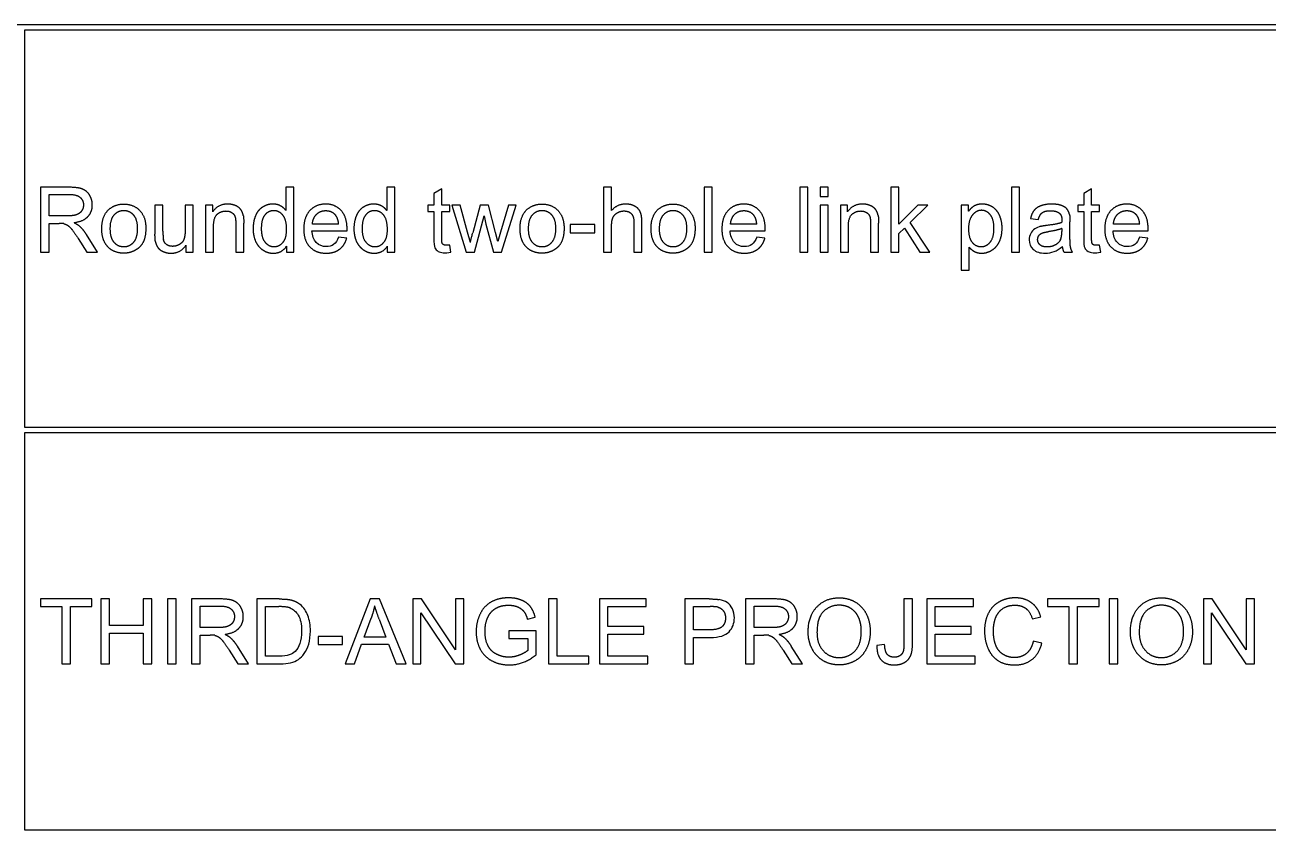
# Model space of a CAD drawing. Header units: millimetres. Extents: x -205 to 205, y -139 to 139.
# Drawn here: x 66.8 to 135.4, y -111 to -66.5 of the extents above; entities that cross this region are included whole.
import ezdxf

# ---------------------------------------------------------------- set-up
doc = ezdxf.new("R2010")
doc.units = ezdxf.units.MM
doc.layers.add('visible', color=7, linetype='Continuous', lineweight=30)

msp = doc.modelspace()

# ---------------------------------------------------------------- linework, layer by layer
at = {"layer": 'visible'}
for p, q in [((200, -66.527), (-0.14, -66.527)), ((66.807, -88.749), (66.807, -66.807)), ((66.807, -66.807), (200, -66.807)), ((67.667, -75.491), (67.667, -79.071)), ((69.254, -75.491), (67.667, -75.491)), ((68.14, -77.071), (68.14, -75.887)), ((68.14, -75.887), (69.273, -75.887)), ((81.209, -75.491), (81.209, -76.776)), ((81.646, -75.491), (81.209, -75.491)), ((81.646, -79.071), (81.646, -75.491)), ((86.771, -75.491), (86.771, -76.776)), ((87.208, -75.491), (86.771, -75.491)), ((87.208, -79.071), (87.208, -75.491)), ((89.805, -75.572), (89.368, -75.836)), ((89.368, -75.836), (89.368, -76.478)), ((89.805, -76.478), (89.805, -75.572)), ((98.734, -75.491), (98.734, -79.071)), ((99.173, -75.491), (98.734, -75.491)), ((99.173, -76.776), (99.173, -75.491)), ((104.285, -75.491), (104.285, -79.071)), ((104.725, -75.491), (104.285, -75.491)), ((104.725, -79.071), (104.725, -75.491)), ((109.566, -75.491), (109.566, -79.071)), ((110.006, -75.491), (109.566, -75.491)), ((110.006, -79.071), (110.006, -75.491)), ((110.689, -75.491), (110.689, -75.997)), ((111.129, -75.491), (110.689, -75.491)), ((110.689, -75.997), (111.129, -75.997)), ((111.129, -75.997), (111.129, -75.491)), ((114.581, -75.491), (114.581, -79.071)), ((115.02, -75.491), (114.581, -75.491)), ((115.02, -77.532), (115.02, -75.491)), ((121.238, -75.491), (121.238, -79.071)), ((121.678, -75.491), (121.238, -75.491)), ((121.678, -79.071), (121.678, -75.491)), ((125.657, -75.572), (125.22, -75.836)), ((125.22, -75.836), (125.22, -76.478)), ((125.657, -76.478), (125.657, -75.572)), ((73.985, -76.478), (73.985, -78.084)), ((74.424, -76.478), (73.985, -76.478)), ((74.424, -77.916), (74.424, -76.478)), ((75.648, -76.478), (75.648, -77.867)), ((76.087, -76.478), (75.648, -76.478)), ((76.087, -79.071), (76.087, -76.478)), ((76.776, -76.478), (76.776, -79.071)), ((77.171, -76.478), (76.776, -76.478)), ((77.171, -76.846), (77.171, -76.478)), ((89.046, -76.478), (89.046, -76.82)), ((89.368, -76.478), (89.046, -76.478)), ((90.247, -76.478), (89.805, -76.478)), ((90.247, -76.82), (90.247, -76.478)), ((90.362, -76.478), (91.155, -79.071)), ((90.816, -76.478), (90.362, -76.478)), ((91.229, -77.974), (90.816, -76.478)), ((91.929, -76.478), (91.517, -77.996)), ((92.381, -76.478), (91.929, -76.478)), ((92.769, -77.982), (92.381, -76.478)), ((93.492, -76.478), (93.048, -77.977)), ((93.109, -79.071), (93.919, -76.478)), ((93.919, -76.478), (93.492, -76.478)), ((110.689, -76.478), (110.689, -79.071)), ((111.129, -76.478), (110.689, -76.478)), ((111.129, -79.071), (111.129, -76.478)), ((111.798, -76.478), (111.798, -79.071)), ((112.193, -76.478), (111.798, -76.478)), ((112.193, -76.846), (112.193, -76.478)), ((116.06, -76.478), (115.02, -77.532)), ((115.638, -77.44), (116.629, -76.478)), ((116.629, -76.478), (116.06, -76.478)), ((118.467, -76.478), (118.467, -80.064)), ((118.868, -76.478), (118.467, -76.478)), ((118.868, -76.815), (118.868, -76.478)), ((124.898, -76.478), (124.898, -76.82)), ((125.22, -76.478), (124.898, -76.478)), ((126.099, -76.478), (125.657, -76.478)), ((126.099, -76.82), (126.099, -76.478)), ((69.158, -77.071), (68.14, -77.071)), ((68.14, -77.481), (68.69, -77.481)), ((68.14, -79.071), (68.14, -77.481)), ((78.443, -77.493), (78.443, -79.071)), ((78.882, -79.071), (78.882, -77.476)), ((89.046, -76.82), (89.368, -76.82)), ((89.368, -76.82), (89.368, -78.311)), ((89.805, -76.82), (90.247, -76.82)), ((89.805, -78.336), (89.805, -76.82)), ((91.614, -79.071), (92.139, -77.076)), ((92.139, -77.076), (92.239, -77.518)), ((100.406, -77.427), (100.406, -79.071)), ((100.845, -79.071), (100.845, -77.427)), ((113.465, -77.493), (113.465, -79.071)), ((113.904, -79.071), (113.904, -77.476)), ((116.729, -79.071), (115.638, -77.44)), ((122.286, -77.217), (122.715, -77.276)), ((124.459, -77.984), (124.459, -77.398)), ((124.898, -76.82), (125.22, -76.82)), ((125.22, -76.82), (125.22, -78.311)), ((125.657, -76.82), (126.099, -76.82)), ((125.657, -78.336), (125.657, -76.82)), ((70.821, -79.071), (70.198, -78.096)), ((77.215, -79.071), (77.215, -77.654)), ((82.645, -77.886), (84.578, -77.886)), ((84.117, -77.525), (82.669, -77.525)), ((91.382, -78.531), (91.229, -77.974)), ((92.239, -77.518), (92.652, -79.071)), ((92.899, -78.477), (92.769, -77.982)), ((93.048, -77.977), (92.899, -78.477)), ((96.898, -77.554), (96.898, -77.996)), ((98.248, -77.554), (96.898, -77.554)), ((96.898, -77.996), (98.248, -77.996)), ((98.248, -77.996), (98.248, -77.554)), ((99.173, -79.071), (99.173, -77.652)), ((105.714, -77.886), (107.647, -77.886)), ((107.186, -77.525), (105.738, -77.525)), ((112.237, -79.071), (112.237, -77.654)), ((115.02, -78.043), (115.33, -77.745)), ((115.02, -79.071), (115.02, -78.043)), ((115.33, -77.745), (116.187, -79.071)), ((124.014, -77.769), (124.014, -77.93)), ((126.837, -77.886), (128.77, -77.886)), ((128.309, -77.525), (126.861, -77.525)), ((69.752, -78.326), (70.225, -79.071)), ((75.694, -78.69), (75.694, -79.071)), ((81.238, -78.743), (81.238, -79.071)), ((84.566, -78.292), (84.112, -78.236)), ((86.8, -78.743), (86.8, -79.071)), ((90.311, -79.066), (90.247, -78.677)), ((107.635, -78.292), (107.181, -78.236)), ((118.907, -80.064), (118.907, -78.802)), ((126.163, -79.066), (126.099, -78.677)), ((128.758, -78.292), (128.304, -78.236)), ((67.667, -79.071), (68.14, -79.071)), ((70.225, -79.071), (70.821, -79.071)), ((75.694, -79.071), (76.087, -79.071)), ((76.776, -79.071), (77.215, -79.071)), ((78.443, -79.071), (78.882, -79.071)), ((81.238, -79.071), (81.646, -79.071)), ((86.8, -79.071), (87.208, -79.071)), ((91.155, -79.071), (91.614, -79.071)), ((92.652, -79.071), (93.109, -79.071)), ((98.734, -79.071), (99.173, -79.071)), ((100.406, -79.071), (100.845, -79.071)), ((104.285, -79.071), (104.725, -79.071)), ((109.566, -79.071), (110.006, -79.071)), ((110.689, -79.071), (111.129, -79.071)), ((111.798, -79.071), (112.237, -79.071)), ((113.465, -79.071), (113.904, -79.071)), ((114.581, -79.071), (115.02, -79.071)), ((116.187, -79.071), (116.729, -79.071)), ((121.238, -79.071), (121.678, -79.071)), ((124.139, -79.071), (124.598, -79.071)), ((118.467, -80.064), (118.907, -80.064)), ((200, -88.749), (66.807, -88.749)), ((66.807, -110.971), (66.807, -89.029)), ((66.807, -89.029), (200, -89.029)), ((67.667, -98.212), (67.667, -98.634)), ((70.504, -98.212), (67.667, -98.212)), ((67.667, -98.634), (68.846, -98.634)), ((68.846, -98.634), (68.846, -101.791)), ((69.319, -98.634), (70.504, -98.634)), ((69.319, -101.791), (69.319, -98.634)), ((70.504, -98.634), (70.504, -98.212)), ((71.004, -98.212), (71.004, -101.791)), ((71.478, -98.212), (71.004, -98.212)), ((71.478, -99.681), (71.478, -98.212)), ((73.338, -98.212), (73.338, -99.681)), ((73.812, -98.212), (73.338, -98.212)), ((73.812, -101.791), (73.812, -98.212)), ((74.681, -98.212), (74.681, -101.791)), ((75.154, -98.212), (74.681, -98.212)), ((75.154, -101.791), (75.154, -98.212)), ((75.997, -98.212), (75.997, -101.791)), ((77.584, -98.212), (75.997, -98.212)), ((76.47, -99.791), (76.47, -98.607)), ((76.47, -98.607), (77.603, -98.607)), ((79.6, -98.212), (79.6, -101.791)), ((80.833, -98.212), (79.6, -98.212)), ((80.074, -101.368), (80.074, -98.634)), ((80.074, -98.634), (80.826, -98.634)), ((85.858, -98.212), (84.483, -101.791)), ((86.368, -98.212), (85.858, -98.212)), ((87.833, -101.791), (86.368, -98.212)), ((88.206, -98.212), (88.206, -101.791)), ((88.692, -98.212), (88.206, -98.212)), ((90.572, -101.022), (88.692, -98.212)), ((90.572, -98.212), (90.572, -101.022)), ((91.026, -98.212), (90.572, -98.212)), ((91.026, -101.791), (91.026, -98.212)), ((95.692, -98.212), (95.692, -101.791)), ((96.165, -98.212), (95.692, -98.212)), ((96.165, -101.368), (96.165, -98.212)), ((98.502, -98.212), (98.502, -101.791)), ((101.09, -98.212), (98.502, -98.212)), ((98.975, -98.634), (101.09, -98.634)), ((98.975, -99.73), (98.975, -98.634)), ((101.09, -98.634), (101.09, -98.212)), ((103.216, -98.212), (103.216, -101.791)), ((104.566, -98.212), (103.216, -98.212)), ((103.69, -99.913), (103.69, -98.634)), ((103.69, -98.634), (104.605, -98.634)), ((106.558, -98.212), (106.558, -101.791)), ((108.145, -98.212), (106.558, -98.212)), ((107.032, -99.791), (107.032, -98.607)), ((107.032, -98.607), (108.165, -98.607)), ((115.303, -98.212), (115.303, -100.677)), ((115.777, -98.212), (115.303, -98.212)), ((115.777, -100.651), (115.777, -98.212)), ((116.561, -98.212), (116.561, -101.791)), ((119.149, -98.212), (116.561, -98.212)), ((117.034, -98.634), (119.149, -98.634)), ((117.034, -99.73), (117.034, -98.634)), ((119.149, -98.634), (119.149, -98.212)), ((123.228, -98.212), (123.228, -98.634)), ((126.065, -98.212), (123.228, -98.212)), ((123.228, -98.634), (124.407, -98.634)), ((124.407, -98.634), (124.407, -101.791)), ((124.881, -98.634), (126.065, -98.634)), ((124.881, -101.791), (124.881, -98.634)), ((126.065, -98.634), (126.065, -98.212)), ((126.632, -98.212), (126.632, -101.791)), ((127.105, -98.212), (126.632, -98.212)), ((127.105, -101.791), (127.105, -98.212)), ((131.824, -98.212), (131.824, -101.791)), ((132.31, -98.212), (131.824, -98.212)), ((134.19, -101.022), (132.31, -98.212)), ((134.19, -98.212), (134.19, -101.022)), ((134.644, -98.212), (134.19, -98.212)), ((134.644, -101.791), (134.644, -98.212)), ((85.516, -100.321), (85.909, -99.271)), ((86.356, -99.33), (86.729, -100.321)), ((88.66, -98.978), (90.54, -101.791)), ((88.66, -101.791), (88.66, -98.978)), ((94.532, -99.33), (94.959, -99.213)), ((122.386, -99.303), (122.852, -99.193)), ((132.278, -98.978), (134.158, -101.791)), ((132.278, -101.791), (132.278, -98.978)), ((73.338, -99.681), (71.478, -99.681)), ((71.478, -100.104), (73.338, -100.104)), ((71.478, -101.791), (71.478, -100.104)), ((73.338, -100.104), (73.338, -101.791)), ((77.488, -99.791), (76.47, -99.791)), ((95.013, -99.965), (93.497, -99.967)), ((93.497, -99.967), (93.497, -100.387)), ((95.013, -101.293), (95.013, -99.965)), ((100.955, -99.73), (98.975, -99.73)), ((100.955, -100.15), (100.955, -99.73)), ((104.615, -99.913), (103.69, -99.913)), ((108.05, -99.791), (107.032, -99.791)), ((119.014, -99.73), (117.034, -99.73)), ((119.014, -100.15), (119.014, -99.73)), ((76.47, -100.201), (77.02, -100.201)), ((76.47, -101.791), (76.47, -100.201)), ((79.151, -101.791), (78.528, -100.817)), ((82.984, -100.275), (82.984, -100.717)), ((84.334, -100.275), (82.984, -100.275)), ((82.984, -100.717), (84.334, -100.717)), ((84.334, -100.717), (84.334, -100.275)), ((84.986, -101.791), (85.379, -100.707)), ((85.379, -100.707), (86.876, -100.707)), ((86.729, -100.321), (85.516, -100.321)), ((86.876, -100.707), (87.293, -101.791)), ((93.497, -100.387), (94.549, -100.387)), ((94.549, -100.387), (94.549, -101.053)), ((98.975, -100.15), (100.955, -100.15)), ((98.975, -101.368), (98.975, -100.15)), ((103.69, -100.336), (104.608, -100.336)), ((103.69, -101.791), (103.69, -100.336)), ((107.032, -100.201), (107.581, -100.201)), ((107.032, -101.791), (107.032, -100.201)), ((109.713, -101.791), (109.09, -100.817)), ((114.236, -100.717), (113.809, -100.775)), ((117.034, -100.15), (119.014, -100.15)), ((117.034, -101.368), (117.034, -100.15)), ((122.913, -100.656), (122.44, -100.536)), ((78.082, -101.046), (78.555, -101.791)), ((80.838, -101.368), (80.074, -101.368)), ((97.928, -101.368), (96.165, -101.368)), ((97.928, -101.791), (97.928, -101.368)), ((101.173, -101.368), (98.975, -101.368)), ((101.173, -101.791), (101.173, -101.368)), ((108.643, -101.046), (109.117, -101.791)), ((119.232, -101.368), (117.034, -101.368)), ((119.232, -101.791), (119.232, -101.368)), ((68.846, -101.791), (69.319, -101.791)), ((71.004, -101.791), (71.478, -101.791)), ((73.338, -101.791), (73.812, -101.791)), ((74.681, -101.791), (75.154, -101.791)), ((75.997, -101.791), (76.47, -101.791)), ((78.555, -101.791), (79.151, -101.791)), ((79.6, -101.791), (80.892, -101.791)), ((84.483, -101.791), (84.986, -101.791)), ((87.293, -101.791), (87.833, -101.791)), ((88.206, -101.791), (88.66, -101.791)), ((90.54, -101.791), (91.026, -101.791)), ((95.692, -101.791), (97.928, -101.791)), ((98.502, -101.791), (101.173, -101.791)), ((103.216, -101.791), (103.69, -101.791)), ((106.558, -101.791), (107.032, -101.791)), ((109.117, -101.791), (109.713, -101.791)), ((116.561, -101.791), (119.232, -101.791)), ((124.407, -101.791), (124.881, -101.791)), ((126.632, -101.791), (127.105, -101.791)), ((131.824, -101.791), (132.278, -101.791)), ((134.158, -101.791), (134.644, -101.791)), ((200, -110.971), (66.807, -110.971))]:
    msp.add_line(p, q, dxfattribs=at)
for points, degree, knots in [([(69.273, -75.887), (69.671, -75.887), (69.855, -76.05), (70.04, -76.214), (70.04, -76.468), (70.04, -76.641), (69.944, -76.789), (69.849, -76.937), (69.666, -77.004), (69.483, -77.071), (69.158, -77.071)], 2, [0, 0, 0, 1, 1, 2, 2, 2.682692, 2.682692, 3.365385, 3.365385, 4.048077, 4.048077, 4.048077]), ([(69.52, -77.442), (70.035, -77.371), (70.281, -77.11), (70.528, -76.849), (70.528, -76.468), (70.528, -76.173), (70.379, -75.928), (70.23, -75.684), (69.981, -75.588), (69.732, -75.491), (69.254, -75.491)], 2, [0, 0, 0, 1, 1, 2, 2, 2.775641, 2.775641, 3.551282, 3.551282, 4.326923, 4.326923, 4.326923]), ([(71.451, -76.707), (71.05, -77.054), (71.05, -77.774), (71.05, -78.431), (71.386, -78.78), (71.722, -79.129), (72.266, -79.129), (72.606, -79.129), (72.892, -78.97), (73.179, -78.812), (73.33, -78.525), (73.48, -78.238), (73.48, -77.737), (73.48, -77.12), (73.14, -76.769), (72.801, -76.419), (72.266, -76.419), (71.785, -76.419), (71.451, -76.707)], 2, [0, 0, 0, 1, 1, 1.911864, 1.911864, 2.823729, 2.823729, 3.392111, 3.392111, 3.960493, 3.960493, 4.528874, 4.528874, 5.230341, 5.230341, 5.931807, 5.931807, 6.562807, 6.562807, 6.562807]), ([(71.502, -77.774), (71.502, -77.276), (71.719, -77.029), (71.937, -76.783), (72.266, -76.783), (72.591, -76.783), (72.809, -77.031), (73.028, -77.279), (73.028, -77.759), (73.028, -78.27), (72.811, -78.519), (72.593, -78.768), (72.266, -78.768), (71.937, -78.768), (71.719, -78.52), (71.502, -78.272), (71.502, -77.774)], 2, [0, 0, 0, 1, 1, 2, 2, 2.985185, 2.985185, 3.97037, 3.97037, 5.015567, 5.015567, 6.060763, 6.060763, 7.11376, 7.11376, 8.166756, 8.166756, 8.166756]), ([(78.858, -77.049), (78.819, -76.861), (78.721, -76.724), (78.624, -76.588), (78.427, -76.503), (78.231, -76.419), (77.996, -76.419), (77.457, -76.419), (77.171, -76.846)], 2, [0, 0, 0, 1, 1, 2, 2, 3, 3, 5.302083, 5.302083, 5.302083]), ([(77.215, -77.654), (77.215, -77.156), (77.419, -76.978), (77.623, -76.8), (77.903, -76.8), (78.079, -76.8), (78.21, -76.879), (78.34, -76.959), (78.392, -77.092), (78.443, -77.225), (78.443, -77.493)], 2, [0, 0, 0, 1, 1, 2, 2, 2.626087, 2.626087, 3.252174, 3.252174, 3.878261, 3.878261, 3.878261]), ([(81.209, -76.776), (81.094, -76.617), (80.911, -76.518), (80.728, -76.419), (80.494, -76.419), (80.174, -76.419), (79.915, -76.588), (79.656, -76.756), (79.527, -77.072), (79.398, -77.388), (79.398, -77.777), (79.398, -78.175), (79.54, -78.481), (79.683, -78.787), (79.943, -78.958), (80.203, -79.129), (80.513, -79.129), (80.992, -79.129), (81.238, -78.743)], 2, [0, 0, 0, 1, 1, 2, 2, 3.364583, 3.364583, 4.729167, 4.729167, 6.09375, 6.09375, 7.492662, 7.492662, 8.891575, 8.891575, 10.290487, 10.290487, 12.449439, 12.449439, 12.449439]), ([(79.849, -77.777), (79.849, -77.261), (80.046, -77.022), (80.242, -76.783), (80.535, -76.783), (80.836, -76.783), (81.041, -77.032), (81.246, -77.281), (81.246, -77.813), (81.246, -78.297), (81.044, -78.532), (80.843, -78.768), (80.555, -78.768), (80.269, -78.768), (80.059, -78.521), (79.849, -78.275), (79.849, -77.777)], 2, [0, 0, 0, 1, 1, 2, 2, 3.025, 3.025, 4.05, 4.05, 4.980963, 4.980963, 5.911927, 5.911927, 6.835, 6.835, 7.758074, 7.758074, 7.758074]), ([(84.578, -77.886), (84.581, -77.808), (84.581, -77.769), (84.581, -77.127), (84.251, -76.773), (83.922, -76.419), (83.402, -76.419), (82.864, -76.419), (82.528, -76.78), (82.191, -77.142), (82.191, -77.796), (82.191, -78.428), (82.524, -78.779), (82.857, -79.129), (83.426, -79.129), (83.878, -79.129), (84.168, -78.909), (84.459, -78.69), (84.566, -78.292)], 2, [0, 0, 0, 1, 1, 17.4375, 17.4375, 33.875, 33.875, 50.8527, 50.8527, 67.830399, 67.830399, 84.237952, 84.237952, 100.645505, 100.645505, 113.672961, 113.672961, 126.700417, 126.700417, 126.700417]), ([(82.669, -77.525), (82.691, -77.186), (82.897, -76.983), (83.104, -76.78), (83.406, -76.78), (83.741, -76.78), (83.951, -77.034)], 2, [0, 0, 0, 1, 1, 2, 2, 3.104839, 3.104839, 3.104839]), ([(86.771, -76.776), (86.656, -76.617), (86.473, -76.518), (86.29, -76.419), (86.055, -76.419), (85.736, -76.419), (85.477, -76.588), (85.218, -76.756), (85.089, -77.072), (84.959, -77.388), (84.959, -77.777), (84.959, -78.175), (85.102, -78.481), (85.245, -78.787), (85.505, -78.958), (85.765, -79.129), (86.075, -79.129), (86.553, -79.129), (86.8, -78.743)], 2, [0, 0, 0, 1, 1, 2, 2, 3.364583, 3.364583, 4.729167, 4.729167, 6.09375, 6.09375, 7.492662, 7.492662, 8.891575, 8.891575, 10.290487, 10.290487, 12.449439, 12.449439, 12.449439]), ([(85.411, -77.777), (85.411, -77.261), (85.607, -77.022), (85.804, -76.783), (86.097, -76.783), (86.397, -76.783), (86.602, -77.032), (86.807, -77.281), (86.807, -77.813), (86.807, -78.297), (86.606, -78.532), (86.404, -78.768), (86.116, -78.768), (85.831, -78.768), (85.621, -78.521), (85.411, -78.275), (85.411, -77.777)], 2, [0, 0, 0, 1, 1, 2, 2, 3.025, 3.025, 4.05, 4.05, 4.980963, 4.980963, 5.911927, 5.911927, 6.835, 6.835, 7.758074, 7.758074, 7.758074]), ([(94.525, -76.707), (94.124, -77.054), (94.124, -77.774), (94.124, -78.431), (94.46, -78.78), (94.796, -79.129), (95.34, -79.129), (95.679, -79.129), (95.966, -78.97), (96.253, -78.812), (96.403, -78.525), (96.553, -78.238), (96.553, -77.737), (96.553, -77.12), (96.214, -76.769), (95.875, -76.419), (95.34, -76.419), (94.859, -76.419), (94.525, -76.707)], 2, [0, 0, 0, 1, 1, 1.911864, 1.911864, 2.823729, 2.823729, 3.392111, 3.392111, 3.960493, 3.960493, 4.528874, 4.528874, 5.230341, 5.230341, 5.931807, 5.931807, 6.562807, 6.562807, 6.562807]), ([(94.576, -77.774), (94.576, -77.276), (94.793, -77.029), (95.01, -76.783), (95.34, -76.783), (95.665, -76.783), (95.883, -77.031), (96.102, -77.279), (96.102, -77.759), (96.102, -78.27), (95.884, -78.519), (95.667, -78.768), (95.34, -78.768), (95.01, -78.768), (94.793, -78.52), (94.576, -78.272), (94.576, -77.774)], 2, [0, 0, 0, 1, 1, 2, 2, 2.985185, 2.985185, 3.97037, 3.97037, 5.015567, 5.015567, 6.060763, 6.060763, 7.11376, 7.11376, 8.166756, 8.166756, 8.166756]), ([(100.845, -77.427), (100.845, -77.047), (100.754, -76.846), (100.662, -76.646), (100.45, -76.533), (100.237, -76.419), (99.949, -76.419), (99.481, -76.419), (99.173, -76.776)], 2, [0, 0, 0, 1, 1, 2, 2, 3, 3, 4.627119, 4.627119, 4.627119]), ([(99.173, -77.652), (99.173, -77.347), (99.246, -77.174), (99.319, -77), (99.492, -76.899), (99.664, -76.798), (99.859, -76.798), (100.12, -76.798), (100.263, -76.948), (100.406, -77.098), (100.406, -77.427)], 2, [0, 0, 0, 1, 1, 2, 2, 3, 3, 4.3375, 4.3375, 5.675, 5.675, 5.675]), ([(101.751, -76.707), (101.351, -77.054), (101.351, -77.774), (101.351, -78.431), (101.686, -78.78), (102.022, -79.129), (102.567, -79.129), (102.906, -79.129), (103.193, -78.97), (103.48, -78.812), (103.63, -78.525), (103.78, -78.238), (103.78, -77.737), (103.78, -77.12), (103.441, -76.769), (103.101, -76.419), (102.567, -76.419), (102.086, -76.419), (101.751, -76.707)], 2, [0, 0, 0, 1, 1, 1.911864, 1.911864, 2.823729, 2.823729, 3.392111, 3.392111, 3.960493, 3.960493, 4.528874, 4.528874, 5.230341, 5.230341, 5.931807, 5.931807, 6.562807, 6.562807, 6.562807]), ([(101.802, -77.774), (101.802, -77.276), (102.02, -77.029), (102.237, -76.783), (102.567, -76.783), (102.891, -76.783), (103.11, -77.031), (103.328, -77.279), (103.328, -77.759), (103.328, -78.27), (103.111, -78.519), (102.894, -78.768), (102.567, -78.768), (102.237, -78.768), (102.02, -78.52), (101.802, -78.272), (101.802, -77.774)], 2, [0, 0, 0, 1, 1, 2, 2, 2.985185, 2.985185, 3.97037, 3.97037, 5.015567, 5.015567, 6.060763, 6.060763, 7.11376, 7.11376, 8.166756, 8.166756, 8.166756]), ([(107.647, -77.886), (107.65, -77.808), (107.65, -77.769), (107.65, -77.127), (107.32, -76.773), (106.99, -76.419), (106.47, -76.419), (105.933, -76.419), (105.596, -76.78), (105.259, -77.142), (105.259, -77.796), (105.259, -78.428), (105.593, -78.779), (105.926, -79.129), (106.495, -79.129), (106.946, -79.129), (107.237, -78.909), (107.528, -78.69), (107.635, -78.292)], 2, [0, 0, 0, 1, 1, 17.4375, 17.4375, 33.875, 33.875, 50.8527, 50.8527, 67.830399, 67.830399, 84.237952, 84.237952, 100.645505, 100.645505, 113.672961, 113.672961, 126.700417, 126.700417, 126.700417]), ([(105.738, -77.525), (105.76, -77.186), (105.966, -76.983), (106.173, -76.78), (106.475, -76.78), (106.81, -76.78), (107.02, -77.034)], 2, [0, 0, 0, 1, 1, 2, 2, 3.104839, 3.104839, 3.104839]), ([(113.88, -77.049), (113.841, -76.861), (113.743, -76.724), (113.646, -76.588), (113.449, -76.503), (113.253, -76.419), (113.018, -76.419), (112.479, -76.419), (112.193, -76.846)], 2, [0, 0, 0, 1, 1, 2, 2, 3, 3, 5.302083, 5.302083, 5.302083]), ([(112.237, -77.654), (112.237, -77.156), (112.441, -76.978), (112.645, -76.8), (112.925, -76.8), (113.101, -76.8), (113.232, -76.879), (113.362, -76.959), (113.414, -77.092), (113.465, -77.225), (113.465, -77.493)], 2, [0, 0, 0, 1, 1, 2, 2, 2.626087, 2.626087, 3.252174, 3.252174, 3.878261, 3.878261, 3.878261]), ([(118.865, -77.789), (118.865, -77.288), (119.081, -77.026), (119.298, -76.763), (119.578, -76.763), (119.861, -76.763), (120.065, -77.01), (120.269, -77.257), (120.269, -77.752), (120.269, -78.272), (120.06, -78.52), (119.852, -78.768), (119.559, -78.768), (119.271, -78.768), (119.068, -78.529), (118.865, -78.289), (118.865, -77.789)], 2, [0, 0, 0, 1, 1, 2, 2, 3.008696, 3.008696, 4.017391, 4.017391, 5.075776, 5.075776, 6.134161, 6.134161, 7.174907, 7.174907, 8.215652, 8.215652, 8.215652]), ([(118.907, -78.802), (119.019, -78.944), (119.194, -79.036), (119.368, -79.129), (119.588, -79.129), (119.888, -79.129), (120.161, -78.959), (120.433, -78.79), (120.576, -78.471), (120.718, -78.153), (120.718, -77.755), (120.718, -77.383), (120.589, -77.072), (120.46, -76.761), (120.206, -76.59), (119.952, -76.419), (119.62, -76.419), (119.366, -76.419), (119.188, -76.518), (119.009, -76.617), (118.868, -76.815)], 2, [0, 0, 0, 1, 1, 2, 2, 3.366667, 3.366667, 4.733333, 4.733333, 6.1, 6.1, 7.374438, 7.374438, 8.648875, 8.648875, 9.923313, 9.923313, 10.897883, 10.897883, 11.872453, 11.872453, 11.872453]), ([(124.437, -76.993), (124.398, -76.812), (124.3, -76.694), (124.202, -76.575), (123.995, -76.497), (123.787, -76.419), (123.455, -76.419), (123.121, -76.419), (122.867, -76.511), (122.613, -76.602), (122.479, -76.772), (122.344, -76.942), (122.286, -77.217)], 2, [0, 0, 0, 1, 1, 2, 2, 3, 3, 4.007353, 4.007353, 5.014706, 5.014706, 6.022059, 6.022059, 6.022059]), ([(122.715, -77.276), (122.786, -77), (122.934, -76.892), (123.082, -76.783), (123.392, -76.783), (123.724, -76.783), (123.892, -76.932)], 2, [0, 0, 0, 1, 1, 2, 2, 3.070866, 3.070866, 3.070866]), ([(128.77, -77.886), (128.773, -77.808), (128.773, -77.769), (128.773, -77.127), (128.443, -76.773), (128.113, -76.419), (127.593, -76.419), (127.056, -76.419), (126.719, -76.78), (126.382, -77.142), (126.382, -77.796), (126.382, -78.428), (126.716, -78.779), (127.049, -79.129), (127.618, -79.129), (128.069, -79.129), (128.36, -78.909), (128.651, -78.69), (128.758, -78.292)], 2, [0, 0, 0, 1, 1, 17.4375, 17.4375, 33.875, 33.875, 50.8527, 50.8527, 67.830399, 67.830399, 84.237952, 84.237952, 100.645505, 100.645505, 113.672961, 113.672961, 126.700417, 126.700417, 126.700417]), ([(126.861, -77.525), (126.883, -77.186), (127.089, -76.983), (127.296, -76.78), (127.598, -76.78), (127.933, -76.78), (128.143, -77.034)], 2, [0, 0, 0, 1, 1, 2, 2, 3.104839, 3.104839, 3.104839]), ([(68.953, -77.498), (69.063, -77.525), (69.169, -77.593), (69.276, -77.662), (69.41, -77.833), (69.544, -78.004), (69.752, -78.326)], 2, [0, 0, 0, 1, 1, 2, 2, 3, 3, 3]), ([(123.892, -76.932), (124.017, -77.042), (124.017, -77.31), (124.017, -77.335), (124.014, -77.425)], 2, [0, 0, 0, 1, 1, 1.090909, 1.090909, 1.090909]), ([(75.648, -77.867), (75.648, -78.199), (75.576, -78.373), (75.504, -78.548), (75.33, -78.649), (75.157, -78.751), (74.959, -78.751), (74.761, -78.751), (74.627, -78.652), (74.493, -78.553), (74.451, -78.38)], 2, [0, 0, 0, 1, 1, 2, 2, 3, 3, 4, 4, 5, 5, 5]), ([(84.112, -78.236), (83.979, -78.609), (83.751, -78.765), (83.428, -78.768), (83.212, -78.768), (83.031, -78.692), (82.886, -78.541), (82.742, -78.389), (82.661, -78.171), (82.645, -77.886)], 3, [0, 0, 0, 0, 2, 2, 2, 3.343434, 3.343434, 3.343434, 4.686869, 4.686869, 4.686869, 4.686869]), ([(107.181, -78.236), (107.047, -78.609), (106.819, -78.765), (106.497, -78.768), (106.281, -78.768), (106.1, -78.692), (105.955, -78.541), (105.81, -78.389), (105.73, -78.171), (105.714, -77.886)], 3, [0, 0, 0, 0, 2, 2, 2, 3.343434, 3.343434, 3.343434, 4.686869, 4.686869, 4.686869, 4.686869]), ([(122.84, -77.642), (122.608, -77.709), (122.41, -77.827), (122.297, -78.039), (122.239, -78.144), (122.21, -78.26), (122.21, -78.387), (122.21, -78.603), (122.287, -78.781), (122.44, -78.92), (122.593, -79.06), (122.812, -79.129), (123.096, -79.129), (123.269, -79.129), (123.43, -79.101), (123.581, -79.044), (123.732, -78.987), (123.888, -78.889), (124.051, -78.751)], 3, [0, 0, 0, 0, 2, 2, 2, 3, 3, 3, 4.705128, 4.705128, 4.705128, 6.410256, 6.410256, 6.410256, 7.443077, 7.443077, 7.443077, 8.475897, 8.475897, 8.475897, 8.475897]), ([(123.944, -78.37), (123.851, -78.563), (123.653, -78.674), (123.455, -78.785), (123.201, -78.785), (122.945, -78.785), (122.812, -78.668), (122.679, -78.55), (122.679, -78.375), (122.679, -78.26), (122.74, -78.166), (122.801, -78.072), (122.913, -78.023), (123.026, -77.974), (123.297, -77.935)], 2, [0, 0, 0, 1, 1, 2, 2, 3.009615, 3.009615, 4.019231, 4.019231, 4.678285, 4.678285, 5.33734, 5.33734, 5.996394, 5.996394, 5.996394]), ([(124.598, -79.071), (124.515, -78.922), (124.487, -78.759), (124.459, -78.597), (124.459, -77.984)], 2, [0, 0, 0, 1, 1, 2, 2, 2]), ([(128.304, -78.236), (128.17, -78.609), (127.943, -78.765), (127.62, -78.768), (127.404, -78.768), (127.223, -78.692), (127.078, -78.541), (126.933, -78.389), (126.853, -78.171), (126.837, -77.886)], 3, [0, 0, 0, 0, 2, 2, 2, 3.343434, 3.343434, 3.343434, 4.686869, 4.686869, 4.686869, 4.686869]), ([(74.012, -78.494), (74.051, -78.687), (74.147, -78.82), (74.244, -78.953), (74.443, -79.041), (74.642, -79.129), (74.871, -79.129), (75.391, -79.129), (75.694, -78.69)], 2, [0, 0, 0, 1, 1, 2, 2, 3, 3, 5.265957, 5.265957, 5.265957]), ([(89.368, -78.311), (89.368, -78.575), (89.386, -78.748), (89.422, -78.83), (89.458, -78.912), (89.52, -78.979), (89.608, -79.029), (89.749, -79.108), (89.985, -79.134), (90.311, -79.066)], 3, [0, 0, 0, 0, 1, 1, 1, 2, 2, 2, 3.612245, 3.612245, 3.612245, 3.612245]), ([(90.247, -78.677), (90.128, -78.695), (90.054, -78.695), (89.957, -78.695), (89.904, -78.663), (89.852, -78.631), (89.829, -78.577), (89.805, -78.524), (89.805, -78.336)], 2, [0, 0, 0, 1, 1, 2.333333, 2.333333, 3.666667, 3.666667, 5, 5, 5]), ([(125.22, -78.311), (125.22, -78.575), (125.238, -78.748), (125.274, -78.83), (125.31, -78.912), (125.372, -78.979), (125.46, -79.029), (125.601, -79.108), (125.837, -79.134), (126.163, -79.066)], 3, [0, 0, 0, 0, 1, 1, 1, 2, 2, 2, 3.612245, 3.612245, 3.612245, 3.612245]), ([(126.099, -78.677), (125.98, -78.695), (125.906, -78.695), (125.809, -78.695), (125.756, -78.663), (125.704, -78.631), (125.681, -78.577), (125.657, -78.524), (125.657, -78.336)], 2, [0, 0, 0, 1, 1, 2.333333, 2.333333, 3.666667, 3.666667, 5, 5, 5]), ([(77.603, -98.607), (78.001, -98.607), (78.185, -98.771), (78.37, -98.934), (78.37, -99.188), (78.37, -99.362), (78.275, -99.509), (78.179, -99.657), (77.996, -99.724), (77.813, -99.791), (77.488, -99.791)], 2, [0, 0, 0, 1, 1, 2, 2, 2.682692, 2.682692, 3.365385, 3.365385, 4.048077, 4.048077, 4.048077]), ([(77.85, -100.162), (78.365, -100.092), (78.611, -99.83), (78.858, -99.569), (78.858, -99.188), (78.858, -98.893), (78.709, -98.649), (78.56, -98.405), (78.311, -98.308), (78.062, -98.212), (77.584, -98.212)], 2, [0, 0, 0, 1, 1, 2, 2, 2.775641, 2.775641, 3.551282, 3.551282, 4.326923, 4.326923, 4.326923]), ([(81.439, -98.707), (81.614, -98.776), (81.764, -98.91), (81.887, -99.111), (82.01, -99.312), (82.071, -99.6), (82.071, -99.974), (82.073, -100.515), (81.937, -100.892), (81.715, -101.117), (81.635, -101.197), (81.528, -101.259), (81.393, -101.302), (81.259, -101.346), (81.074, -101.368), (80.838, -101.368)], 3, [0, 0, 0, 0, 1, 1, 1, 2, 2, 2, 3.443478, 3.443478, 3.443478, 3.956018, 3.956018, 3.956018, 4.468557, 4.468557, 4.468557, 4.468557]), ([(80.892, -101.791), (81.324, -101.79), (81.658, -101.709), (81.894, -101.55), (82.127, -101.39), (82.34, -101.126), (82.464, -100.704), (82.528, -100.494), (82.559, -100.253), (82.559, -99.982), (82.559, -99.663), (82.512, -99.379), (82.419, -99.131), (82.325, -98.883), (82.184, -98.679), (81.995, -98.519)], 3, [0, 0, 0, 0, 2, 2, 2, 4, 4, 4, 5, 5, 5, 6.173653, 6.173653, 6.173653, 7.347305, 7.347305, 7.347305, 7.347305]), ([(94.959, -99.213), (94.866, -98.851), (94.688, -98.627), (94.51, -98.402), (94.196, -98.276), (93.882, -98.151), (93.494, -98.151), (92.96, -98.151), (92.549, -98.37), (92.139, -98.59), (91.921, -99.043), (91.702, -99.496), (91.702, -100.018), (91.702, -100.546), (91.922, -100.973), (92.142, -101.4), (92.573, -101.626), (93.004, -101.852), (93.531, -101.852), (94.313, -101.851), (95.013, -101.293)], 2, [0, 0, 0, 1, 1, 2, 2, 3, 3, 4.377358, 4.377358, 5.754717, 5.754717, 7.132075, 7.132075, 8.522306, 8.522306, 9.912537, 9.912537, 11.302768, 11.302768, 13.36237, 13.36237, 13.36237]), ([(92.327, -99.269), (92.408, -99.076), (92.553, -98.915), (92.698, -98.754), (92.935, -98.655), (93.172, -98.556), (93.497, -98.556), (93.768, -98.556), (93.99, -98.65), (94.212, -98.744), (94.332, -98.9), (94.451, -99.056), (94.532, -99.33)], 2, [0, 0, 0, 1, 1, 2, 2, 3, 3, 3.834586, 3.834586, 4.669173, 4.669173, 5.503759, 5.503759, 5.503759]), ([(104.608, -100.336), (105.114, -100.336), (105.464, -100.23), (105.657, -100.02), (105.851, -99.809), (105.948, -99.551), (105.948, -99.247), (105.948, -99.069), (105.912, -98.907), (105.839, -98.759), (105.693, -98.46), (105.464, -98.306), (105.111, -98.246)], 3, [0, 0, 0, 0, 1, 1, 1, 2, 2, 2, 2.582888, 2.582888, 2.582888, 3.748663, 3.748663, 3.748663, 3.748663]), ([(105.047, -98.666), (105.233, -98.717), (105.346, -98.877), (105.46, -99.037), (105.46, -99.261), (105.46, -99.572), (105.267, -99.742), (105.074, -99.913), (104.615, -99.913)], 2, [0, 0, 0, 1, 1, 2, 2, 3.380435, 3.380435, 4.76087, 4.76087, 4.76087]), ([(108.165, -98.607), (108.563, -98.607), (108.747, -98.771), (108.931, -98.934), (108.931, -99.188), (108.931, -99.362), (108.836, -99.509), (108.741, -99.657), (108.558, -99.724), (108.375, -99.791), (108.05, -99.791)], 2, [0, 0, 0, 1, 1, 2, 2, 2.682692, 2.682692, 3.365385, 3.365385, 4.048077, 4.048077, 4.048077]), ([(108.411, -100.162), (108.926, -100.092), (109.173, -99.83), (109.42, -99.569), (109.42, -99.188), (109.42, -98.893), (109.271, -98.649), (109.122, -98.405), (108.873, -98.308), (108.624, -98.212), (108.145, -98.212)], 2, [0, 0, 0, 1, 1, 2, 2, 2.775641, 2.775641, 3.551282, 3.551282, 4.326923, 4.326923, 4.326923]), ([(110.018, -100.048), (110.018, -100.519), (110.223, -100.941), (110.428, -101.364), (110.826, -101.608), (111.224, -101.852), (111.729, -101.852), (112.195, -101.852), (112.598, -101.631), (113.001, -101.41), (113.221, -100.98), (113.441, -100.551), (113.441, -100.006), (113.441, -99.469), (113.232, -99.045), (113.023, -98.622), (112.625, -98.385), (112.227, -98.148), (111.732, -98.148), (110.975, -98.148), (110.496, -98.652), (110.018, -99.156), (110.018, -100.048)], 2, [0, 0, 0, 1, 1, 2, 2, 3, 3, 3.922705, 3.922705, 4.845411, 4.845411, 5.768116, 5.768116, 6.678408, 6.678408, 7.5887, 7.5887, 8.498993, 8.498993, 9.889094, 9.889094, 11.279196, 11.279196, 11.279196]), ([(110.506, -100.055), (110.506, -99.247), (110.869, -98.901), (111.231, -98.556), (111.734, -98.556), (112.088, -98.556), (112.372, -98.735), (112.657, -98.915), (112.805, -99.241), (112.952, -99.567), (112.952, -100.004), (112.952, -100.695), (112.607, -101.071), (112.261, -101.447), (111.727, -101.447), (111.202, -101.447), (110.854, -101.074), (110.506, -100.702), (110.506, -100.055)], 2, [0, 0, 0, 1, 1, 2, 2, 2.703883, 2.703883, 3.407767, 3.407767, 4.11165, 4.11165, 5.224494, 5.224494, 6.337338, 6.337338, 7.429856, 7.429856, 8.522374, 8.522374, 8.522374]), ([(122.852, -99.193), (122.708, -98.698), (122.342, -98.424), (121.976, -98.151), (121.439, -98.151), (120.965, -98.151), (120.571, -98.367), (120.176, -98.583), (119.963, -98.999), (119.749, -99.415), (119.749, -99.974), (119.749, -100.487), (119.938, -100.934), (120.128, -101.381), (120.49, -101.616), (120.853, -101.852), (121.431, -101.852), (121.99, -101.852), (122.377, -101.545), (122.764, -101.239), (122.913, -100.656)], 2, [0, 0, 0, 1, 1, 2, 2, 2.881818, 2.881818, 3.763636, 3.763636, 4.645455, 4.645455, 5.454109, 5.454109, 6.262763, 6.262763, 7.071417, 7.071417, 7.852775, 7.852775, 8.634133, 8.634133, 8.634133]), ([(122.44, -100.536), (122.342, -100.988), (122.066, -101.217), (121.79, -101.447), (121.392, -101.447), (121.065, -101.447), (120.784, -101.278), (120.504, -101.11), (120.371, -100.769), (120.237, -100.428), (120.237, -99.972), (120.237, -99.618), (120.35, -99.285), (120.462, -98.951), (120.739, -98.754), (121.016, -98.556), (121.429, -98.556), (121.788, -98.556), (122.025, -98.734), (122.261, -98.912), (122.386, -99.303)], 2, [0, 0, 0, 1, 1, 2, 2, 2.822086, 2.822086, 3.644172, 3.644172, 4.466258, 4.466258, 5.103704, 5.103704, 5.74115, 5.74115, 6.378597, 6.378597, 6.933062, 6.933062, 7.487527, 7.487527, 7.487527]), ([(127.796, -100.048), (127.796, -100.519), (128.001, -100.941), (128.206, -101.364), (128.604, -101.608), (129.002, -101.852), (129.507, -101.852), (129.974, -101.852), (130.377, -101.631), (130.779, -101.41), (130.999, -100.98), (131.219, -100.551), (131.219, -100.006), (131.219, -99.469), (131.01, -99.045), (130.801, -98.622), (130.403, -98.385), (130.006, -98.148), (129.51, -98.148), (128.753, -98.148), (128.275, -98.652), (127.796, -99.156), (127.796, -100.048)], 2, [0, 0, 0, 1, 1, 2, 2, 3, 3, 3.922705, 3.922705, 4.845411, 4.845411, 5.768116, 5.768116, 6.678408, 6.678408, 7.5887, 7.5887, 8.498993, 8.498993, 9.889094, 9.889094, 11.279196, 11.279196, 11.279196]), ([(128.284, -100.055), (128.284, -99.247), (128.647, -98.901), (129.009, -98.556), (129.512, -98.556), (129.866, -98.556), (130.151, -98.735), (130.435, -98.915), (130.583, -99.241), (130.731, -99.567), (130.731, -100.004), (130.731, -100.695), (130.385, -101.071), (130.04, -101.447), (129.505, -101.447), (128.98, -101.447), (128.632, -101.074), (128.284, -100.702), (128.284, -100.055)], 2, [0, 0, 0, 1, 1, 2, 2, 2.703883, 2.703883, 3.407767, 3.407767, 4.11165, 4.11165, 5.224494, 5.224494, 6.337338, 6.337338, 7.429856, 7.429856, 8.522374, 8.522374, 8.522374]), ([(94.549, -101.053), (94.398, -101.188), (94.105, -101.306), (93.812, -101.425), (93.504, -101.425), (93.15, -101.425), (92.835, -101.268), (92.52, -101.112), (92.355, -100.79), (92.191, -100.468), (92.191, -99.989), (92.191, -99.601), (92.327, -99.269)], 2, [0, 0, 0, 1, 1, 2, 2, 3.150794, 3.150794, 4.301587, 4.301587, 5.452381, 5.452381, 6.385933, 6.385933, 6.385933]), ([(77.283, -100.219), (77.393, -100.245), (77.499, -100.314), (77.606, -100.382), (77.74, -100.553), (77.874, -100.724), (78.082, -101.046)], 2, [0, 0, 0, 1, 1, 2, 2, 3, 3, 3]), ([(107.845, -100.219), (107.955, -100.245), (108.061, -100.314), (108.167, -100.382), (108.301, -100.553), (108.436, -100.724), (108.643, -101.046)], 2, [0, 0, 0, 1, 1, 2, 2, 3, 3, 3]), ([(113.809, -100.775), (113.799, -101.31), (114.05, -101.581), (114.3, -101.852), (114.771, -101.852), (115.089, -101.852), (115.324, -101.722), (115.56, -101.593), (115.668, -101.346), (115.777, -101.1), (115.777, -100.651)], 2, [0, 0, 0, 1, 1, 2, 2, 2.673575, 2.673575, 3.34715, 3.34715, 4.020725, 4.020725, 4.020725]), ([(115.303, -100.677), (115.303, -100.985), (115.255, -101.125), (115.206, -101.266), (115.076, -101.348), (114.947, -101.429), (114.769, -101.429), (114.527, -101.429), (114.39, -101.278), (114.254, -101.127), (114.236, -100.717)], 2, [0, 0, 0, 1, 1, 2, 2, 3, 3, 4.356164, 4.356164, 5.712329, 5.712329, 5.712329])]:
    msp.add_open_spline(points, degree=degree, knots=knots, dxfattribs=at)
for points in [[(68.953, -77.498), (68.873, -77.481), (68.69, -77.481)], [(69.52, -77.442), (69.708, -77.532), (69.805, -77.62)], [(78.858, -77.049), (78.882, -77.171), (78.882, -77.476)], [(84.117, -77.525), (84.088, -77.198), (83.951, -77.034)], [(107.186, -77.525), (107.156, -77.198), (107.02, -77.034)], [(113.88, -77.049), (113.904, -77.171), (113.904, -77.476)], [(123.231, -77.576), (123.763, -77.513), (124.014, -77.425)], [(124.437, -76.993), (124.459, -77.105), (124.459, -77.398)], [(128.309, -77.525), (128.279, -77.198), (128.143, -77.034)], [(69.805, -77.62), (70.013, -77.811), (70.198, -78.096)], [(74.012, -78.494), (73.985, -78.365), (73.985, -78.084)], [(74.424, -77.916), (74.424, -78.26), (74.451, -78.38)], [(91.382, -78.531), (91.392, -78.489), (91.517, -77.996)], [(122.84, -77.642), (122.969, -77.608), (123.231, -77.576)], [(124.014, -77.769), (123.775, -77.867), (123.297, -77.935)], [(123.944, -78.37), (124.014, -78.221), (124.014, -77.93)], [(124.139, -79.071), (124.07, -78.934), (124.051, -78.751)], [(81.439, -98.707), (81.248, -98.634), (80.826, -98.634)], [(80.833, -98.212), (81.251, -98.212), (81.47, -98.263)], [(81.47, -98.263), (81.778, -98.334), (81.995, -98.519)], [(86.102, -98.588), (86.033, -98.932), (85.909, -99.271)], [(86.356, -99.33), (86.185, -98.878), (86.102, -98.588)], [(104.566, -98.212), (104.923, -98.212), (105.111, -98.246)], [(105.047, -98.666), (104.927, -98.634), (104.605, -98.634)], [(77.283, -100.219), (77.203, -100.201), (77.02, -100.201)], [(77.85, -100.162), (78.038, -100.253), (78.135, -100.341)], [(78.135, -100.341), (78.343, -100.531), (78.528, -100.817)], [(107.845, -100.219), (107.764, -100.201), (107.581, -100.201)], [(108.411, -100.162), (108.599, -100.253), (108.697, -100.341)], [(108.697, -100.341), (108.904, -100.531), (109.09, -100.817)]]:
    msp.add_open_spline(points, degree=2, dxfattribs=at)

doc.saveas('drawing.dxf')
